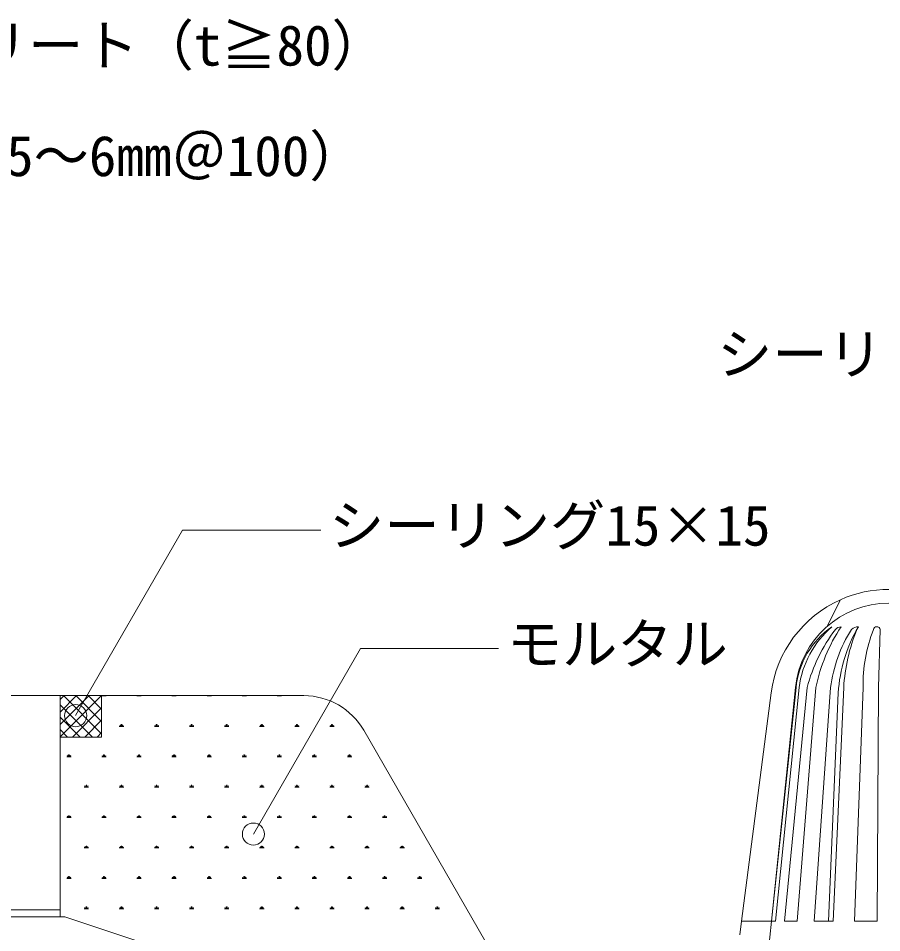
# Model space of a CAD drawing. Units: millimetres, scale not verified. Extents: x -1380 to 1380, y -955 to 955.
# Drawn here: x -415.2 to -102.6, y -305.8 to 25.1 of the extents above; entities that cross this region are included whole.
import ezdxf
from ezdxf.enums import TextEntityAlignment as Align

# ---------------------------------------------------------------- set-up
doc = ezdxf.new("R2010")
doc.units = ezdxf.units.MM
doc.header["$LTSCALE"] = 3
doc.linetypes.add('USER1', pattern=[19.05, 12.7, -6.35])
for name, color, linetype, lineweight in [('0-1_HATCH', 9, 'Continuous', 18), ('0-3_KUTAI', 3, 'Continuous', 18), ('0-4_BOUSUI', 1, 'Continuous', 18), ('0-5_MOJI', 7, 'Continuous', 18), ('0-B_KANAMONO', 4, 'Continuous', 18), ('0-E_bousui2', 7, 'USER1', 9)]:
    doc.layers.add(name, color=color, linetype=linetype, lineweight=lineweight)
doc.styles.add('ＭＳ ゴシック', font='')
doc.styles.get('ＭＳ ゴシック').set_extended_font_data('MS Gothic')

msp = doc.modelspace()

# ---------------------------------------------------------------- linework, layer by layer
at = {"layer": '0-1_HATCH'}
for p, q in [((-400.043, -221.478), (-398.593, -220.029)), ((-400.043, -225.968), (-394.103, -220.029)), ((-400.043, -230.458), (-389.613, -220.029)), ((-400.043, -234.948), (-385.123, -220.029)), ((-385.043, -233.86), (-398.874, -220.029)), ((-385.043, -229.37), (-394.384, -220.029)), ((-385.043, -224.88), (-389.894, -220.029)), ((-385.043, -220.39), (-385.404, -220.029)), ((-384.993, -220.141), (-383.405, -220.141)), ((-384.598, -220.141), (-384.663, -220.029)), ((-384.397, -220.135), (-384.397, -220.029)), ((-384.199, -220.135), (-384.199, -220.029)), ((-384.001, -220.135), (-384.001, -220.029)), ((-383.803, -220.139), (-383.739, -220.029)), ((-372.293, -220.141), (-370.705, -220.141)), ((-371.898, -220.141), (-371.963, -220.029)), ((-371.697, -220.135), (-371.697, -220.029)), ((-371.499, -220.135), (-371.499, -220.029)), ((-371.301, -220.135), (-371.301, -220.029)), ((-371.103, -220.139), (-371.039, -220.029)), ((-359.593, -220.141), (-358.005, -220.141)), ((-359.198, -220.141), (-359.263, -220.029)), ((-358.997, -220.135), (-358.997, -220.029)), ((-358.799, -220.135), (-358.799, -220.029)), ((-358.601, -220.135), (-358.601, -220.029)), ((-358.403, -220.139), (-358.339, -220.029)), ((-346.893, -220.141), (-345.305, -220.141)), ((-346.498, -220.141), (-346.563, -220.029)), ((-346.297, -220.135), (-346.297, -220.029)), ((-346.099, -220.135), (-346.099, -220.029)), ((-345.901, -220.135), (-345.901, -220.029)), ((-345.703, -220.139), (-345.639, -220.029)), ((-334.193, -220.141), (-332.605, -220.141)), ((-333.798, -220.141), (-333.863, -220.029)), ((-333.597, -220.135), (-333.597, -220.029)), ((-333.399, -220.135), (-333.399, -220.029)), ((-333.201, -220.135), (-333.201, -220.029)), ((-333.003, -220.139), (-332.939, -220.029)), ((-321.493, -220.141), (-319.905, -220.141)), ((-321.098, -220.141), (-321.163, -220.029)), ((-320.897, -220.135), (-320.897, -220.029)), ((-320.699, -220.135), (-320.699, -220.029)), ((-320.501, -220.135), (-320.501, -220.029)), ((-320.303, -220.139), (-320.239, -220.029)), ((-388.365, -235.029), (-400.043, -223.35)), ((-395.633, -235.029), (-385.043, -224.438)), ((-392.855, -235.029), (-400.043, -227.84)), ((-391.143, -235.029), (-385.043, -228.929)), ((-378.643, -231.14), (-377.055, -231.14)), ((-378.248, -231.139), (-378.502, -230.699)), ((-378.047, -231.134), (-378.047, -230.499)), ((-377.849, -231.134), (-377.849, -230.34)), ((-377.651, -231.134), (-377.651, -230.499)), ((-377.453, -231.137), (-377.199, -230.697)), ((-365.943, -231.14), (-364.355, -231.14)), ((-365.548, -231.139), (-365.802, -230.699)), ((-365.347, -231.134), (-365.347, -230.499)), ((-365.149, -231.134), (-365.149, -230.34)), ((-364.951, -231.134), (-364.951, -230.499)), ((-364.753, -231.137), (-364.499, -230.697)), ((-353.243, -231.14), (-351.655, -231.14)), ((-352.848, -231.139), (-353.102, -230.699)), ((-352.647, -231.134), (-352.647, -230.499)), ((-352.449, -231.134), (-352.449, -230.34)), ((-352.251, -231.134), (-352.251, -230.499)), ((-352.053, -231.137), (-351.799, -230.697)), ((-340.543, -231.14), (-338.955, -231.14)), ((-340.148, -231.139), (-340.402, -230.699)), ((-339.947, -231.133), (-339.947, -230.498)), ((-339.749, -231.133), (-339.749, -230.34)), ((-339.551, -231.133), (-339.551, -230.498)), ((-339.353, -231.137), (-339.099, -230.697)), ((-327.843, -231.14), (-326.255, -231.14)), ((-327.448, -231.139), (-327.702, -230.699)), ((-327.247, -231.133), (-327.247, -230.498)), ((-327.049, -231.133), (-327.049, -230.34)), ((-326.851, -231.133), (-326.851, -230.498)), ((-326.653, -231.137), (-326.399, -230.697)), ((-315.143, -231.14), (-313.555, -231.14)), ((-314.748, -231.139), (-315.002, -230.699)), ((-314.547, -231.133), (-314.547, -230.498)), ((-314.349, -231.133), (-314.349, -230.34)), ((-314.151, -231.133), (-314.151, -230.498)), ((-313.953, -231.137), (-313.699, -230.697)), ((-302.443, -231.14), (-300.855, -231.14)), ((-302.048, -231.139), (-302.302, -230.699)), ((-301.847, -231.133), (-301.847, -230.498)), ((-301.649, -231.133), (-301.649, -230.34)), ((-301.451, -231.133), (-301.451, -230.498)), ((-301.253, -231.137), (-300.999, -230.697)), ((-397.345, -235.029), (-400.043, -232.331)), ((-386.653, -235.029), (-385.043, -233.419)), ((-397.097, -242.132), (-397.097, -241.497)), ((-396.899, -242.132), (-396.899, -241.338)), ((-396.701, -242.132), (-396.701, -241.497)), ((-384.397, -242.132), (-384.397, -241.497)), ((-384.199, -242.132), (-384.199, -241.338)), ((-384.001, -242.132), (-384.001, -241.497)), ((-371.697, -242.132), (-371.697, -241.497)), ((-371.499, -242.132), (-371.499, -241.338)), ((-371.301, -242.132), (-371.301, -241.497)), ((-358.997, -242.132), (-358.997, -241.497)), ((-358.799, -242.132), (-358.799, -241.338)), ((-358.601, -242.132), (-358.601, -241.497)), ((-346.297, -242.132), (-346.297, -241.497)), ((-346.099, -242.132), (-346.099, -241.338)), ((-345.901, -242.132), (-345.901, -241.497)), ((-333.597, -242.132), (-333.597, -241.497)), ((-333.399, -242.132), (-333.399, -241.338)), ((-333.201, -242.132), (-333.201, -241.497)), ((-320.897, -242.132), (-320.897, -241.497)), ((-320.699, -242.132), (-320.699, -241.338)), ((-320.501, -242.132), (-320.501, -241.497)), ((-308.197, -242.132), (-308.197, -241.497)), ((-307.999, -242.132), (-307.999, -241.338)), ((-307.801, -242.132), (-307.801, -241.497)), ((-295.497, -242.132), (-295.497, -241.497)), ((-295.299, -242.132), (-295.299, -241.338)), ((-295.101, -242.132), (-295.101, -241.497)), ((-397.693, -242.138), (-396.105, -242.138)), ((-397.298, -242.138), (-397.552, -241.698)), ((-396.503, -242.136), (-396.249, -241.696)), ((-384.993, -242.138), (-383.405, -242.138)), ((-384.598, -242.138), (-384.852, -241.698)), ((-383.803, -242.136), (-383.549, -241.696)), ((-372.293, -242.138), (-370.705, -242.138)), ((-371.898, -242.138), (-372.152, -241.698)), ((-371.103, -242.136), (-370.849, -241.696)), ((-359.593, -242.138), (-358.005, -242.138)), ((-359.198, -242.138), (-359.452, -241.698)), ((-358.403, -242.136), (-358.149, -241.696)), ((-346.893, -242.138), (-345.305, -242.138)), ((-346.498, -242.138), (-346.752, -241.698)), ((-345.703, -242.136), (-345.449, -241.696)), ((-334.193, -242.138), (-332.605, -242.138)), ((-333.798, -242.138), (-334.052, -241.698)), ((-333.003, -242.136), (-332.749, -241.696)), ((-321.493, -242.138), (-319.905, -242.138)), ((-321.098, -242.138), (-321.352, -241.698)), ((-320.303, -242.136), (-320.049, -241.696)), ((-308.793, -242.138), (-307.205, -242.138)), ((-308.398, -242.138), (-308.652, -241.698)), ((-307.603, -242.136), (-307.349, -241.696)), ((-296.093, -242.138), (-294.505, -242.138)), ((-295.698, -242.138), (-295.952, -241.698)), ((-294.903, -242.136), (-294.649, -241.696)), ((-391.343, -253.137), (-389.755, -253.137)), ((-390.948, -253.136), (-391.202, -252.696)), ((-390.747, -253.131), (-390.747, -252.496)), ((-390.549, -253.131), (-390.549, -252.337)), ((-390.351, -253.131), (-390.351, -252.496)), ((-390.153, -253.134), (-389.899, -252.694)), ((-378.643, -253.137), (-377.055, -253.137)), ((-378.248, -253.136), (-378.502, -252.696)), ((-378.047, -253.131), (-378.047, -252.496)), ((-377.849, -253.131), (-377.849, -252.337)), ((-377.651, -253.131), (-377.651, -252.496)), ((-377.453, -253.134), (-377.199, -252.694)), ((-365.943, -253.137), (-364.355, -253.137)), ((-365.548, -253.136), (-365.802, -252.696)), ((-365.347, -253.131), (-365.347, -252.496)), ((-365.149, -253.131), (-365.149, -252.337)), ((-364.951, -253.131), (-364.951, -252.496)), ((-364.753, -253.134), (-364.499, -252.694)), ((-353.243, -253.137), (-351.655, -253.137)), ((-352.848, -253.136), (-353.102, -252.696)), ((-352.647, -253.131), (-352.647, -252.496)), ((-352.449, -253.131), (-352.449, -252.337)), ((-352.251, -253.131), (-352.251, -252.496)), ((-352.053, -253.134), (-351.799, -252.694)), ((-340.543, -253.137), (-338.955, -253.137)), ((-340.148, -253.136), (-340.402, -252.696)), ((-339.947, -253.131), (-339.947, -252.496)), ((-339.749, -253.131), (-339.749, -252.337)), ((-339.551, -253.131), (-339.551, -252.496)), ((-339.353, -253.134), (-339.099, -252.694)), ((-327.843, -253.137), (-326.255, -253.137)), ((-327.448, -253.136), (-327.702, -252.696)), ((-327.247, -253.13), (-327.247, -252.495)), ((-327.049, -253.13), (-327.049, -252.337)), ((-326.851, -253.13), (-326.851, -252.495)), ((-326.653, -253.134), (-326.399, -252.694)), ((-315.143, -253.137), (-313.555, -253.137)), ((-314.748, -253.136), (-315.002, -252.696)), ((-314.547, -253.13), (-314.547, -252.495)), ((-314.349, -253.13), (-314.349, -252.337)), ((-314.151, -253.13), (-314.151, -252.495)), ((-313.953, -253.134), (-313.699, -252.694)), ((-302.443, -253.137), (-300.855, -253.137)), ((-302.048, -253.136), (-302.302, -252.696)), ((-301.847, -253.13), (-301.847, -252.495)), ((-301.649, -253.13), (-301.649, -252.337)), ((-301.451, -253.13), (-301.451, -252.495)), ((-301.253, -253.134), (-300.999, -252.694)), ((-289.743, -253.137), (-288.155, -253.137)), ((-289.348, -253.136), (-289.602, -252.696)), ((-289.147, -253.13), (-289.147, -252.495)), ((-288.949, -253.13), (-288.949, -252.337)), ((-288.751, -253.13), (-288.751, -252.495)), ((-288.553, -253.134), (-288.299, -252.694)), ((-397.693, -264.135), (-396.105, -264.135)), ((-397.298, -264.135), (-397.552, -263.695)), ((-397.097, -264.129), (-397.097, -263.494)), ((-396.899, -264.129), (-396.899, -263.336)), ((-396.701, -264.129), (-396.701, -263.494)), ((-396.503, -264.133), (-396.249, -263.693)), ((-384.993, -264.135), (-383.405, -264.135)), ((-384.598, -264.135), (-384.852, -263.695)), ((-384.397, -264.129), (-384.397, -263.494)), ((-384.199, -264.129), (-384.199, -263.335)), ((-384.001, -264.129), (-384.001, -263.494)), ((-383.803, -264.133), (-383.549, -263.693)), ((-372.293, -264.135), (-370.705, -264.135)), ((-371.898, -264.135), (-372.152, -263.695)), ((-371.697, -264.129), (-371.697, -263.494)), ((-371.499, -264.129), (-371.499, -263.335)), ((-371.301, -264.129), (-371.301, -263.494)), ((-371.103, -264.133), (-370.849, -263.693)), ((-359.593, -264.135), (-358.005, -264.135)), ((-359.198, -264.135), (-359.452, -263.695)), ((-358.997, -264.129), (-358.997, -263.494)), ((-358.799, -264.129), (-358.799, -263.335)), ((-358.601, -264.129), (-358.601, -263.494)), ((-358.403, -264.133), (-358.149, -263.693)), ((-346.893, -264.135), (-345.305, -264.135)), ((-346.498, -264.135), (-346.752, -263.695)), ((-346.297, -264.129), (-346.297, -263.494)), ((-346.099, -264.129), (-346.099, -263.335)), ((-345.901, -264.129), (-345.901, -263.494)), ((-345.703, -264.133), (-345.449, -263.693)), ((-334.193, -264.135), (-332.605, -264.135)), ((-333.798, -264.135), (-334.052, -263.695)), ((-333.597, -264.129), (-333.597, -263.494)), ((-333.399, -264.129), (-333.399, -263.335)), ((-333.201, -264.129), (-333.201, -263.494)), ((-333.003, -264.133), (-332.749, -263.693)), ((-321.493, -264.135), (-319.905, -264.135)), ((-321.098, -264.135), (-321.352, -263.695)), ((-320.897, -264.129), (-320.897, -263.494)), ((-320.699, -264.129), (-320.699, -263.335)), ((-320.501, -264.129), (-320.501, -263.494)), ((-320.303, -264.133), (-320.049, -263.693)), ((-308.793, -264.135), (-307.205, -264.135)), ((-308.398, -264.135), (-308.652, -263.695)), ((-308.197, -264.129), (-308.197, -263.494)), ((-307.999, -264.129), (-307.999, -263.335)), ((-307.801, -264.129), (-307.801, -263.494)), ((-307.603, -264.133), (-307.349, -263.693)), ((-296.093, -264.135), (-294.505, -264.135)), ((-295.698, -264.135), (-295.952, -263.695)), ((-295.497, -264.129), (-295.497, -263.494)), ((-295.299, -264.129), (-295.299, -263.335)), ((-295.101, -264.129), (-295.101, -263.494)), ((-294.903, -264.133), (-294.649, -263.693)), ((-283.393, -264.135), (-281.805, -264.135)), ((-282.998, -264.135), (-283.252, -263.695)), ((-282.797, -264.129), (-282.797, -263.494)), ((-282.599, -264.129), (-282.599, -263.335)), ((-282.401, -264.129), (-282.401, -263.494)), ((-282.203, -264.133), (-281.949, -263.693)), ((-390.747, -275.128), (-390.747, -274.493)), ((-390.549, -275.128), (-390.549, -274.334)), ((-390.351, -275.128), (-390.351, -274.493)), ((-378.047, -275.128), (-378.047, -274.493)), ((-377.849, -275.128), (-377.849, -274.334)), ((-377.651, -275.128), (-377.651, -274.493)), ((-365.347, -275.128), (-365.347, -274.493)), ((-365.149, -275.128), (-365.149, -274.334)), ((-364.951, -275.128), (-364.951, -274.493)), ((-352.647, -275.128), (-352.647, -274.493)), ((-352.449, -275.128), (-352.449, -274.334)), ((-352.251, -275.128), (-352.251, -274.493)), ((-339.947, -275.128), (-339.947, -274.493)), ((-339.749, -275.128), (-339.749, -274.334)), ((-339.551, -275.128), (-339.551, -274.493)), ((-327.247, -275.128), (-327.247, -274.493)), ((-327.049, -275.128), (-327.049, -274.334)), ((-326.851, -275.128), (-326.851, -274.493)), ((-314.547, -275.127), (-314.547, -274.492)), ((-314.349, -275.127), (-314.349, -274.334)), ((-314.151, -275.127), (-314.151, -274.492)), ((-301.847, -275.127), (-301.847, -274.492)), ((-301.649, -275.127), (-301.649, -274.334)), ((-301.451, -275.127), (-301.451, -274.492)), ((-289.147, -275.127), (-289.147, -274.492)), ((-288.949, -275.127), (-288.949, -274.334)), ((-288.751, -275.127), (-288.751, -274.492)), ((-276.447, -275.127), (-276.447, -274.492)), ((-276.249, -275.127), (-276.249, -274.334)), ((-276.051, -275.127), (-276.051, -274.492)), ((-391.343, -275.134), (-389.755, -275.134)), ((-390.948, -275.133), (-391.202, -274.693)), ((-390.153, -275.131), (-389.899, -274.692)), ((-378.643, -275.134), (-377.055, -275.134)), ((-378.248, -275.133), (-378.502, -274.693)), ((-377.453, -275.131), (-377.199, -274.692)), ((-365.943, -275.134), (-364.355, -275.134)), ((-365.548, -275.133), (-365.802, -274.693)), ((-364.753, -275.131), (-364.499, -274.691)), ((-353.243, -275.134), (-351.655, -275.134)), ((-352.848, -275.133), (-353.102, -274.693)), ((-352.053, -275.131), (-351.799, -274.691)), ((-340.543, -275.134), (-338.955, -275.134)), ((-340.148, -275.133), (-340.402, -274.693)), ((-339.353, -275.131), (-339.099, -274.691)), ((-327.843, -275.134), (-326.255, -275.134)), ((-327.448, -275.133), (-327.702, -274.693)), ((-326.653, -275.131), (-326.399, -274.691)), ((-315.143, -275.134), (-313.555, -275.134)), ((-314.748, -275.133), (-315.002, -274.693)), ((-313.953, -275.131), (-313.699, -274.691)), ((-302.443, -275.134), (-300.855, -275.134)), ((-302.048, -275.133), (-302.302, -274.693)), ((-301.253, -275.131), (-300.999, -274.691)), ((-289.743, -275.134), (-288.155, -275.134)), ((-289.348, -275.133), (-289.602, -274.693)), ((-288.553, -275.131), (-288.299, -274.691)), ((-277.043, -275.134), (-275.455, -275.134)), ((-276.648, -275.133), (-276.902, -274.693)), ((-275.853, -275.131), (-275.599, -274.691)), ((-397.693, -286.132), (-396.105, -286.132)), ((-397.298, -286.132), (-397.552, -285.692)), ((-397.097, -286.126), (-397.097, -285.491)), ((-396.899, -286.126), (-396.899, -285.333)), ((-396.701, -286.126), (-396.701, -285.491)), ((-396.503, -286.13), (-396.249, -285.69)), ((-384.993, -286.132), (-383.405, -286.132)), ((-384.598, -286.132), (-384.852, -285.692)), ((-384.397, -286.126), (-384.397, -285.491)), ((-384.199, -286.126), (-384.199, -285.333)), ((-384.001, -286.126), (-384.001, -285.491)), ((-383.803, -286.13), (-383.549, -285.69)), ((-372.293, -286.132), (-370.705, -286.132)), ((-371.898, -286.132), (-372.152, -285.692)), ((-371.697, -286.126), (-371.697, -285.491)), ((-371.499, -286.126), (-371.499, -285.332)), ((-371.301, -286.126), (-371.301, -285.491)), ((-371.103, -286.13), (-370.849, -285.69)), ((-359.593, -286.132), (-358.005, -286.132)), ((-359.198, -286.132), (-359.452, -285.692)), ((-358.997, -286.126), (-358.997, -285.491)), ((-358.799, -286.126), (-358.799, -285.332)), ((-358.601, -286.126), (-358.601, -285.491)), ((-358.403, -286.13), (-358.149, -285.69)), ((-346.893, -286.132), (-345.305, -286.132)), ((-346.498, -286.132), (-346.752, -285.692)), ((-346.297, -286.126), (-346.297, -285.491)), ((-346.099, -286.126), (-346.099, -285.332)), ((-345.901, -286.126), (-345.901, -285.491)), ((-345.703, -286.13), (-345.449, -285.69)), ((-334.193, -286.132), (-332.605, -286.132)), ((-333.798, -286.132), (-334.052, -285.692)), ((-333.597, -286.126), (-333.597, -285.491)), ((-333.399, -286.126), (-333.399, -285.332)), ((-333.201, -286.126), (-333.201, -285.491)), ((-333.003, -286.13), (-332.749, -285.69)), ((-321.493, -286.132), (-319.905, -286.132)), ((-321.098, -286.132), (-321.352, -285.692)), ((-320.897, -286.126), (-320.897, -285.491)), ((-320.699, -286.126), (-320.699, -285.332)), ((-320.501, -286.126), (-320.501, -285.491)), ((-320.303, -286.13), (-320.049, -285.69)), ((-308.793, -286.132), (-307.205, -286.132)), ((-308.398, -286.132), (-308.652, -285.692)), ((-308.197, -286.126), (-308.197, -285.491)), ((-307.999, -286.126), (-307.999, -285.332)), ((-307.801, -286.126), (-307.801, -285.491)), ((-307.603, -286.13), (-307.349, -285.69)), ((-296.093, -286.132), (-294.505, -286.132)), ((-295.698, -286.132), (-295.952, -285.692)), ((-295.497, -286.126), (-295.497, -285.491)), ((-295.299, -286.126), (-295.299, -285.332)), ((-295.101, -286.126), (-295.101, -285.491)), ((-294.903, -286.13), (-294.649, -285.69)), ((-283.393, -286.132), (-281.805, -286.132)), ((-282.998, -286.132), (-283.252, -285.692)), ((-282.797, -286.126), (-282.797, -285.491)), ((-282.599, -286.126), (-282.599, -285.332)), ((-282.401, -286.126), (-282.401, -285.491)), ((-282.203, -286.13), (-281.949, -285.69)), ((-270.693, -286.132), (-269.105, -286.132)), ((-270.298, -286.132), (-270.552, -285.692)), ((-270.097, -286.126), (-270.097, -285.491)), ((-269.899, -286.126), (-269.899, -285.332)), ((-269.701, -286.126), (-269.701, -285.491)), ((-269.503, -286.13), (-269.249, -285.69)), ((-391.343, -297.131), (-389.755, -297.131)), ((-390.948, -297.13), (-391.202, -296.69)), ((-390.747, -297.125), (-390.747, -296.49)), ((-390.549, -297.125), (-390.549, -296.331)), ((-390.351, -297.125), (-390.351, -296.49)), ((-390.153, -297.128), (-389.899, -296.689)), ((-378.643, -297.131), (-377.055, -297.131)), ((-378.248, -297.13), (-378.502, -296.69)), ((-378.047, -297.125), (-378.047, -296.49)), ((-377.849, -297.125), (-377.849, -296.331)), ((-377.651, -297.125), (-377.651, -296.49)), ((-377.453, -297.128), (-377.199, -296.689)), ((-365.943, -297.131), (-364.355, -297.131)), ((-365.548, -297.13), (-365.802, -296.69)), ((-365.347, -297.125), (-365.347, -296.49)), ((-365.149, -297.125), (-365.149, -296.331)), ((-364.951, -297.125), (-364.951, -296.49)), ((-364.753, -297.128), (-364.499, -296.689)), ((-353.243, -297.131), (-351.655, -297.131)), ((-352.848, -297.13), (-353.102, -296.69)), ((-352.647, -297.125), (-352.647, -296.49)), ((-352.449, -297.125), (-352.449, -296.331)), ((-352.251, -297.125), (-352.251, -296.49)), ((-352.053, -297.128), (-351.799, -296.689)), ((-340.543, -297.131), (-338.955, -297.131)), ((-340.148, -297.13), (-340.402, -296.69)), ((-339.947, -297.125), (-339.947, -296.49)), ((-339.749, -297.125), (-339.749, -296.331)), ((-339.551, -297.125), (-339.551, -296.49)), ((-339.353, -297.128), (-339.099, -296.689)), ((-327.843, -297.131), (-326.255, -297.131)), ((-327.448, -297.13), (-327.702, -296.69)), ((-327.247, -297.125), (-327.247, -296.49)), ((-327.049, -297.125), (-327.049, -296.331)), ((-326.851, -297.125), (-326.851, -296.49)), ((-326.653, -297.128), (-326.399, -296.688)), ((-315.143, -297.131), (-313.555, -297.131)), ((-314.748, -297.13), (-315.002, -296.69)), ((-314.547, -297.125), (-314.547, -296.49)), ((-314.349, -297.125), (-314.349, -296.331)), ((-314.151, -297.125), (-314.151, -296.49)), ((-313.953, -297.128), (-313.699, -296.688)), ((-302.443, -297.131), (-300.855, -297.131)), ((-302.048, -297.13), (-302.302, -296.69)), ((-301.847, -297.124), (-301.847, -296.489)), ((-301.649, -297.124), (-301.649, -296.331)), ((-301.451, -297.124), (-301.451, -296.489)), ((-301.253, -297.128), (-300.999, -296.688)), ((-289.743, -297.131), (-288.155, -297.131)), ((-289.348, -297.13), (-289.602, -296.69)), ((-289.147, -297.124), (-289.147, -296.489)), ((-288.949, -297.124), (-288.949, -296.331)), ((-288.751, -297.124), (-288.751, -296.489)), ((-288.553, -297.128), (-288.299, -296.688)), ((-277.043, -297.131), (-275.455, -297.131)), ((-276.648, -297.13), (-276.902, -296.69)), ((-276.447, -297.124), (-276.447, -296.489)), ((-276.249, -297.124), (-276.249, -296.331)), ((-276.051, -297.124), (-276.051, -296.489)), ((-275.853, -297.128), (-275.599, -296.688)), ((-264.343, -297.131), (-262.755, -297.131)), ((-263.948, -297.13), (-264.202, -296.69)), ((-263.747, -297.124), (-263.747, -296.489)), ((-263.549, -297.124), (-263.549, -296.331)), ((-263.351, -297.124), (-263.351, -296.489)), ((-263.153, -297.128), (-262.899, -296.688))]:
    msp.add_line(p, q, dxfattribs=at)
at = {"layer": '0-3_KUTAI'}
for p, q in [((-385.043, -220.029), (-311.825, -220.029)), ((-224.583, -346.136), (-290.174, -232.529))]:
    msp.add_line(p, q, dxfattribs=at)
for points in [[(-400.043, -300.029), (-400.043, -220.029), (-800.043, -220.029)], [(-385.043, -220.029), (-385.043, -235.029), (-400.043, -235.029)]]:
    msp.add_lwpolyline(points, dxfattribs=at)
msp.add_arc((-311.825, -245.029), 25, 30, 90, dxfattribs=at)
at = {"layer": '0-4_BOUSUI'}
for p, q in [((-385.043, -220.029), (-400.043, -220.029)), ((-900.043, -300.029), (-398.42, -300.029))]:
    msp.add_line(p, q, dxfattribs=at)
msp.add_lwpolyline([(-398.42, -300.029), (-277.843, -340.221), (-232.024, -345.719)], dxfattribs=at)
at = {"layer": '0-5_MOJI'}
for points in [[(-305.706, -160.144), (-355.706, -160.144), (-394.451, -227.253)], [(-241.345, -203.023), (-291.345, -203.023), (-330.091, -270.132)]]:
    msp.add_lwpolyline(points, dxfattribs=at)
for centre in [(-394.451, -227.253), (-330.091, -270.132)]:
    msp.add_circle(centre, 4, dxfattribs=at)
at = {"layer": '0-B_KANAMONO'}
for p, q in [((-117.543, -185.3), (-122.543, -195.087)), ((-103.199, -196.118), (-103.83, -217.108)), ((-133.653, -217.108), (-142.53, -301.577)), ((-142.53, -301.577), (-133.865, -217.108)), ((-132.544, -217.108), (-141.106, -301.577)), ((-129.645, -217.108), (-137.814, -301.577)), ((-126.487, -217.108), (-133.221, -301.577)), ((-121.13, -217.108), (-127.141, -301.577)), ((-116.404, -217.108), (-120.269, -301.577)), ((-109.406, -217.108), (-112.445, -301.577)), ((-103.83, -217.108), (-104.341, -301.577)), ((-153.394, -301.577), (-142.685, -219.045)), ((-118.362, -219.045), (-121.971, -301.577)), ((-154.043, -306.577), (-153.394, -301.577)), ((-153.394, -301.577), (-142.53, -301.577)), ((-153.394, -301.577), (-142.53, -301.577)), ((-143.863, -314.577), (-142.53, -301.577)), ((-142.53, -301.577), (-141.106, -301.577)), ((-137.814, -301.577), (-133.221, -301.577)), ((-127.141, -301.577), (-120.269, -301.577)), ((-112.445, -301.577), (-104.341, -301.577))]:
    msp.add_line(p, q, dxfattribs=at)
for centre, radius, start, end in [((-100.043, -224.577), 43, 90, 114.01506), ((-100.043, -224.577), 43, 114.01506, 172.60714), ((-100.043, -220.577), 34, 90, 174.14327), ((-103.35, -220.127), 30.452, 124.6897, 174.31133), ((-98.121, -221.445), 34.694, 130.56111, 172.819), ((-64.039, -230.075), 63.78, 146.73123, 168.26975), ((-117.04, -198.338), 3.252, 95.9237, 136.95294), ((-65.452, -222.054), 52.995, 149.41279, 176.7446), ((-111.187, -198.338), 3.252, 88.00835, 136.95294), ((-104.426, -196.332), 1.245, 9.92349, 170.07651), ((-72.381, -232.024), 59.174, 142.64194, 165.39984), ((-71.733, -223.057), 49.754, 147.21813, 173.13327), ((-50.634, -220.919), 65.88, 157.88483, 176.68346), ((-54.64, -216.071), 54.776, 158.63666, 181.08437)]:
    msp.add_arc(centre, radius, start, end, dxfattribs=at)
at = {"layer": '0-E_bousui2'}
msp.add_line((-400.043, -297.529), (-900.043, -297.529), dxfattribs=at)

# ---------------------------------------------------------------- texts
at = {"layer": '0-5_MOJI', "style": 'ＭＳ ゴシック'}
for s, p in [('保護コンクリート（t≧80）', (-531.633, 3.55)), ('溶接金網（φ3.5～6mm＠100）', (-554.727, -36.45)), ('シーリング15×15', (-162.234, -108.15)), ('シーリング15×15', (-302.706, -170.144)), ('モルタル', (-238.345, -213.023))]:
    msp.add_text(s, height=14.66, dxfattribs=at).set_placement(p, align=Align.BOTTOM_LEFT)

doc.saveas('drawing.dxf')
